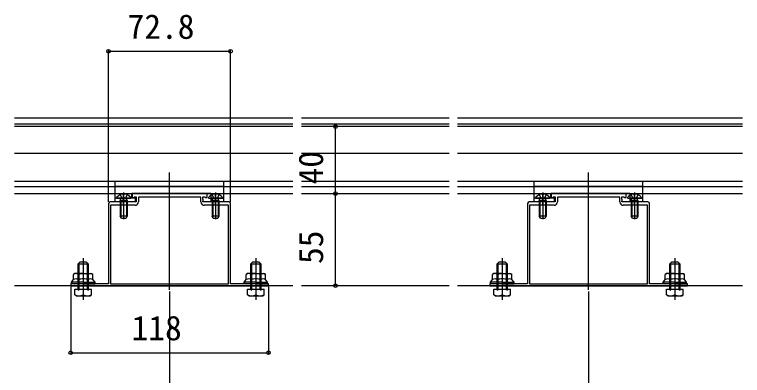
# Model space of a CAD drawing. Units: millimetres, scale not verified. Extents: x -875 to 875, y -1304 to 1297.
# Drawn here: x -350 to 84.3, y 81.7 to 297.2 of the extents above; entities that cross this region are included whole.
import ezdxf
from ezdxf.enums import TextEntityAlignment as Align

# ---------------------------------------------------------------- set-up
doc = ezdxf.new("R2010")
doc.units = ezdxf.units.MM
doc.header["$LTSCALE"] = 8
for name, color, linetype in [('0-2_YKK_11', 7, 'Continuous'), ('0-4_YKK_12', 2, 'Continuous'), ('0-5_YKK_13', 4, 'Continuous'), ('0-6_YKK_D', 6, 'Continuous')]:
    doc.layers.add(name, color=color, linetype=linetype)
doc.styles.add('ＭＳ ゴシック', font='')
doc.styles.get('ＭＳ ゴシック').set_extended_font_data('MS Gothic')

msp = doc.modelspace()

# ---------------------------------------------------------------- linework, layer by layer
at = {"layer": '0-2_YKK_11'}
for points in [[(-222.1, 185.312), (-237.6, 185.312), (-237.6, 185.787), (-237.487, 186.022), (-237.487, 186.802), (-237.6, 187.036), (-237.6, 188.312), (-236.4, 188.312), (-236.1, 188.012), (-235.1, 188.012), (-235.1, 190.312), (-256.829, 190.312), (-257.021, 190.169), (-257.979, 190.169), (-258.171, 190.312), (-279.9, 190.312), (-279.9, 188.012), (-278.9, 188.012), (-278.6, 188.312), (-277.4, 188.312), (-277.4, 187.036), (-277.512, 186.802), (-277.512, 186.022), (-277.4, 185.787), (-277.4, 185.312), (-292.9, 185.312)], [(-238.9, 185.312), (-238.9, 188.212), (-276.1, 188.212), (-276.1, 185.312)], [(27.9, 185.312), (12.4, 185.312), (12.4, 185.787), (12.513, 186.022), (12.513, 186.802), (12.4, 187.036), (12.4, 188.312), (13.6, 188.312), (13.9, 188.012), (14.9, 188.012), (14.9, 190.312), (-6.829, 190.312), (-7.021, 190.169), (-7.979, 190.169), (-8.171, 190.312), (-29.9, 190.312), (-29.9, 188.012), (-28.9, 188.012), (-28.6, 188.312), (-27.4, 188.312), (-27.4, 187.036), (-27.512, 186.802), (-27.512, 186.022), (-27.4, 185.787), (-27.4, 185.312), (-42.9, 185.312)], [(11.1, 185.312), (11.1, 188.212), (-26.1, 188.212), (-26.1, 185.312)], [(-316.5, 135.312), (-198.5, 135.312), (-198.5, 136.512), (-205.542, 136.512), (-205.725, 136.392), (-206.275, 136.392), (-206.458, 136.512), (-221.1, 136.512), (-221.1, 184.312)], [(-293.9, 184.312), (-293.9, 136.512), (-308.542, 136.512), (-308.725, 136.392), (-309.275, 136.392), (-309.458, 136.512), (-316.5, 136.512), (-316.5, 135.312)], [(-292.7, 136.512), (-222.3, 136.512), (-222.3, 183.312), (-236.9, 183.312)], [(-278.1, 183.312), (-292.7, 183.312), (-292.7, 136.512)], [(-66.5, 135.312), (51.5, 135.312), (51.5, 136.512), (44.458, 136.512), (44.275, 136.392), (43.725, 136.392), (43.542, 136.512), (28.9, 136.512), (28.9, 184.312)], [(-43.9, 184.312), (-43.9, 136.512), (-58.542, 136.512), (-58.725, 136.392), (-59.275, 136.392), (-59.458, 136.512), (-66.5, 136.512), (-66.5, 135.312)], [(-42.7, 136.512), (27.7, 136.512), (27.7, 183.312), (13.1, 183.312)], [(-28.1, 183.312), (-42.7, 183.312), (-42.7, 136.512)]]:
    msp.add_lwpolyline(points, dxfattribs=at)
for centre, radius, start, end in [((-292.9, 184.312), 1, 90.00001, 179.99999), ((-278.1, 185.312), 2, 270.00001, 359.99999), ((-236.9, 185.312), 2, 180.00001, 269.99999), ((-222.1, 184.312), 1, 0.00001, 89.99999), ((-42.9, 184.312), 1, 90.00001, 179.99999), ((-28.1, 185.312), 2, 270.00001, 359.99999), ((13.1, 185.312), 2, 180.00001, 269.99999), ((27.9, 184.312), 1, 0.00001, 89.99999)]:
    msp.add_arc(centre, radius, start, end, dxfattribs=at)
at = {"layer": '0-4_YKK_12'}
for p, q in [((-183.892, 235.312), (-350, 235.312)), ((-90.705, 235.312), (-178.892, 235.312)), ((84.295, 235.312), (-85.705, 235.312)), ((-183.892, 231.812), (-350, 231.812)), ((-183.892, 230.312), (-350, 230.312)), ((-90.705, 231.812), (-178.892, 231.812)), ((-90.705, 230.312), (-178.892, 230.312)), ((84.295, 231.812), (-85.705, 231.812)), ((84.295, 230.312), (-85.705, 230.312)), ((-183.892, 214.312), (-350, 214.312)), ((-90.705, 214.312), (-178.892, 214.312)), ((84.295, 214.312), (-85.705, 214.312)), ((-257.5, 132.812), (-257.5, 202.812)), ((-7.5, 132.812), (-7.5, 202.812)), ((-183.892, 197.512), (-350, 197.512)), ((-90.705, 197.512), (-178.892, 197.512)), ((84.295, 197.512), (-85.705, 197.512)), ((-183.892, 194.312), (-350, 194.312)), ((-90.705, 194.312), (-178.892, 194.312)), ((84.295, 194.312), (-85.705, 194.312)), ((-350, 190.312), (-183.892, 190.312)), ((-178.892, 190.312), (-90.705, 190.312)), ((-85.705, 190.312), (84.295, 190.312)), ((-183.892, 135.312), (-350, 135.312)), ((-90.705, 135.312), (-178.892, 135.312)), ((84.295, 135.312), (-85.705, 135.312))]:
    msp.add_line(p, q, dxfattribs=at)
at = {"layer": '0-5_YKK_13'}
for p, q in [((-225.1, 197.512), (-289.9, 197.512)), ((-289.9, 194.906), (-289.9, 197.512)), ((-225.1, 194.906), (-225.1, 197.512)), ((24.9, 197.512), (-39.9, 197.512)), ((-39.9, 194.906), (-39.9, 197.512)), ((24.9, 194.906), (24.9, 197.512)), ((-289.9, 194.829), (-289.9, 194.906)), ((-289.9, 194.812), (-289.9, 194.829)), ((-289.9, 194.812), (-225.1, 194.812)), ((-289.9, 187.812), (-289.9, 194.812)), ((-225.1, 194.829), (-225.1, 194.906)), ((-225.1, 194.812), (-225.1, 194.829)), ((-225.1, 187.812), (-225.1, 194.812)), ((-39.9, 194.829), (-39.9, 194.906)), ((-39.9, 194.812), (-39.9, 194.829)), ((-39.9, 194.812), (24.9, 194.812)), ((-39.9, 187.812), (-39.9, 194.812)), ((24.9, 194.829), (24.9, 194.906)), ((24.9, 194.812), (24.9, 194.829)), ((24.9, 187.812), (24.9, 194.812)), ((-289.9, 187.512), (-289.9, 187.812)), ((-277.9, 187.512), (-289.9, 187.512)), ((-289.9, 186.512), (-289.9, 187.512)), ((-288.876, 187.512), (-280.924, 187.512)), ((-286.975, 189.589), (-286.045, 187.724)), ((-286.9, 186.112), (-286.755, 186.924)), ((-286.521, 186.112), (-286.761, 187.127)), ((-286.045, 187.724), (-284.9, 187.115)), ((-284.9, 191.012), (-284.9, 175.049)), ((-284.9, 183.312), (-284.9, 189.512)), ((-283.755, 187.724), (-284.9, 187.115)), ((-282.825, 189.589), (-283.755, 187.724)), ((-283.279, 186.112), (-283.039, 187.127)), ((-282.9, 186.112), (-283.045, 186.924)), ((-280.1, 190.612), (-232.9, 190.612)), ((-280.1, 187.812), (-280.1, 190.612)), ((-280.1, 187.512), (-280.1, 187.812)), ((-277.9, 186.512), (-277.9, 187.512)), ((-234.076, 187.512), (-226.124, 187.512)), ((-232.9, 190.612), (-232.9, 187.812)), ((-232.9, 187.812), (-232.9, 187.512)), ((-232.175, 189.589), (-231.245, 187.724)), ((-232.1, 186.112), (-231.955, 186.924)), ((-231.721, 186.112), (-231.961, 187.127)), ((-231.245, 187.724), (-230.1, 187.115)), ((-230.1, 191.012), (-230.1, 175.049)), ((-230.1, 183.312), (-230.1, 189.512)), ((-228.955, 187.724), (-230.1, 187.115)), ((-228.025, 189.589), (-228.955, 187.724)), ((-228.479, 186.112), (-228.239, 187.127)), ((-228.1, 186.112), (-228.245, 186.924)), ((-225.1, 187.512), (-225.1, 187.812)), ((-39.9, 187.512), (-39.9, 187.812)), ((-27.9, 187.512), (-39.9, 187.512)), ((-39.9, 186.512), (-39.9, 187.512)), ((-38.876, 187.512), (-30.924, 187.512)), ((-36.975, 189.589), (-36.045, 187.724)), ((-36.9, 186.112), (-36.755, 186.924)), ((-36.521, 186.112), (-36.761, 187.127)), ((-36.045, 187.724), (-34.9, 187.115)), ((-34.9, 191.012), (-34.9, 175.049)), ((-34.9, 183.312), (-34.9, 189.512)), ((-33.755, 187.724), (-34.9, 187.115)), ((-32.825, 189.589), (-33.755, 187.724)), ((-33.279, 186.112), (-33.039, 187.127)), ((-32.9, 186.112), (-33.045, 186.924)), ((-30.1, 190.612), (17.1, 190.612)), ((-30.1, 187.812), (-30.1, 190.612)), ((-30.1, 187.512), (-30.1, 187.812)), ((-27.9, 186.512), (-27.9, 187.512)), ((15.924, 187.512), (23.876, 187.512)), ((17.1, 190.612), (17.1, 187.812)), ((17.1, 187.812), (17.1, 187.512)), ((17.825, 189.589), (18.755, 187.724)), ((17.9, 186.112), (18.045, 186.924)), ((18.279, 186.112), (18.039, 187.127)), ((18.755, 187.724), (19.9, 187.115)), ((19.9, 191.012), (19.9, 175.049)), ((19.9, 183.312), (19.9, 189.512)), ((21.045, 187.724), (19.9, 187.115)), ((21.975, 189.589), (21.045, 187.724)), ((21.521, 186.112), (21.761, 187.127)), ((21.9, 186.112), (21.755, 186.924)), ((24.9, 187.512), (24.9, 187.812)), ((-289.9, 186.312), (-289.9, 186.512)), ((-282.9, 186.112), (-286.9, 186.112)), ((-286.9, 186.112), (-286.9, 176.912)), ((-286.521, 186.112), (-286.521, 176.154)), ((-283.279, 186.112), (-283.279, 176.154)), ((-282.9, 186.112), (-282.9, 176.912)), ((-277.9, 186.312), (-277.9, 186.512)), ((-277.9, 185.312), (-277.9, 186.312)), ((-232.9, 186.512), (-232.9, 186.312)), ((-232.9, 186.312), (-232.9, 185.312)), ((-225.1, 185.312), (-232.9, 185.312)), ((-228.1, 186.112), (-232.1, 186.112)), ((-232.1, 186.112), (-232.1, 176.912)), ((-231.721, 186.112), (-231.721, 176.154)), ((-228.479, 186.112), (-228.479, 176.154)), ((-228.1, 186.112), (-228.1, 176.912)), ((-225.1, 186.312), (-225.1, 186.512)), ((-225.1, 185.312), (-225.1, 186.312)), ((-39.9, 186.312), (-39.9, 186.512)), ((-32.9, 186.112), (-36.9, 186.112)), ((-36.9, 186.112), (-36.9, 176.912)), ((-36.521, 186.112), (-36.521, 176.154)), ((-33.279, 186.112), (-33.279, 176.154)), ((-32.9, 186.112), (-32.9, 176.912)), ((-27.9, 186.312), (-27.9, 186.512)), ((-27.9, 185.312), (-27.9, 186.312)), ((17.1, 186.512), (17.1, 186.312)), ((17.1, 186.312), (17.1, 185.312)), ((24.9, 185.312), (17.1, 185.312)), ((21.9, 186.112), (17.9, 186.112)), ((17.9, 186.112), (17.9, 176.912)), ((18.279, 186.112), (18.279, 176.154)), ((21.521, 186.112), (21.521, 176.154)), ((21.9, 186.112), (21.9, 176.912)), ((24.9, 186.312), (24.9, 186.512)), ((24.9, 185.312), (24.9, 186.312)), ((-282.9, 176.912), (-286.9, 176.912)), ((-286.2, 175.512), (-286.9, 176.912)), ((-283.6, 175.512), (-286.2, 175.512)), ((-282.9, 176.912), (-283.6, 175.512)), ((-228.1, 176.912), (-232.1, 176.912)), ((-231.4, 175.512), (-232.1, 176.912)), ((-228.8, 175.512), (-231.4, 175.512)), ((-228.1, 176.912), (-228.8, 175.512)), ((-32.9, 176.912), (-36.9, 176.912)), ((-36.2, 175.512), (-36.9, 176.912)), ((-33.6, 175.512), (-36.2, 175.512)), ((-32.9, 176.912), (-33.6, 175.512)), ((21.9, 176.912), (17.9, 176.912)), ((18.6, 175.512), (17.9, 176.912)), ((21.2, 175.512), (18.6, 175.512)), ((21.9, 176.912), (21.2, 175.512)), ((-312, 148.312), (-311, 149.312)), ((-312, 148.312), (-306, 148.312)), ((-312, 133.312), (-312, 148.312)), ((-311.46, 133.312), (-311.46, 148.852)), ((-307, 149.312), (-311, 149.312)), ((-309, 151.812), (-309, 126.812)), ((-306, 148.312), (-307, 149.312)), ((-306.54, 133.312), (-306.54, 148.852)), ((-306, 148.312), (-306, 133.312)), ((-209, 148.312), (-208, 149.312)), ((-209, 148.312), (-203, 148.312)), ((-209, 133.312), (-209, 148.312)), ((-208.46, 133.312), (-208.46, 148.852)), ((-204, 149.312), (-208, 149.312)), ((-206, 151.812), (-206, 126.812)), ((-203, 148.312), (-204, 149.312)), ((-203.54, 133.312), (-203.54, 148.852)), ((-203, 148.312), (-203, 133.312)), ((-62, 148.312), (-61, 149.312)), ((-62, 148.312), (-56, 148.312)), ((-62, 133.312), (-62, 148.312)), ((-61.46, 133.312), (-61.46, 148.852)), ((-57, 149.312), (-61, 149.312)), ((-59, 151.812), (-59, 126.812)), ((-56, 148.312), (-57, 149.312)), ((-56.54, 133.312), (-56.54, 148.852)), ((-56, 148.312), (-56, 133.312)), ((41, 148.312), (42, 149.312)), ((41, 148.312), (47, 148.312)), ((41, 133.312), (41, 148.312)), ((41.54, 133.312), (41.54, 148.852)), ((46, 149.312), (42, 149.312)), ((44, 151.812), (44, 126.812)), ((47, 148.312), (46, 149.312)), ((46.46, 133.312), (46.46, 148.852)), ((47, 148.312), (47, 133.312)), ((-314, 142.512), (-314.774, 142.065)), ((-314.774, 138.912), (-314.774, 142.065)), ((-309, 142.512), (-314, 142.512)), ((-311.887, 138.912), (-311.887, 142.065)), ((-309, 142.512), (-304, 142.512)), ((-306.113, 138.912), (-306.113, 142.065)), ((-304, 142.512), (-303.226, 142.065)), ((-303.226, 138.912), (-303.226, 142.065)), ((-211, 142.512), (-211.774, 142.065)), ((-211.774, 138.912), (-211.774, 142.065)), ((-206, 142.512), (-211, 142.512)), ((-208.887, 138.912), (-208.887, 142.065)), ((-206, 142.512), (-201, 142.512)), ((-203.113, 138.912), (-203.113, 142.065)), ((-201, 142.512), (-200.226, 142.065)), ((-200.226, 138.912), (-200.226, 142.065)), ((-64, 142.512), (-64.774, 142.065)), ((-64.774, 138.912), (-64.774, 142.065)), ((-59, 142.512), (-64, 142.512)), ((-61.887, 138.912), (-61.887, 142.065)), ((-59, 142.512), (-54, 142.512)), ((-56.113, 138.912), (-56.113, 142.065)), ((-54, 142.512), (-53.226, 142.065)), ((-53.226, 138.912), (-53.226, 142.065)), ((39, 142.512), (38.226, 142.065)), ((38.226, 138.912), (38.226, 142.065)), ((44, 142.512), (39, 142.512)), ((41.113, 138.912), (41.113, 142.065)), ((44, 142.512), (49, 142.512)), ((46.887, 138.912), (46.887, 142.065)), ((49, 142.512), (49.774, 142.065)), ((49.774, 138.912), (49.774, 142.065)), ((-316, 136.512), (-316, 137.312)), ((-309, 136.512), (-316, 136.512)), ((-309, 136.512), (-302, 136.512)), ((-302, 136.512), (-302, 137.312)), ((-213, 136.512), (-213, 137.312)), ((-206, 136.512), (-213, 136.512)), ((-206, 136.512), (-199, 136.512)), ((-199, 136.512), (-199, 137.312)), ((-66, 136.512), (-66, 137.312)), ((-59, 136.512), (-66, 136.512)), ((-59, 136.512), (-52, 136.512)), ((-52, 136.512), (-52, 137.312)), ((37, 136.512), (37, 137.312)), ((44, 136.512), (37, 136.512)), ((44, 136.512), (51, 136.512)), ((51, 136.512), (51, 137.312)), ((-314, 133.312), (-304, 133.312)), ((-314, 129.762), (-314, 133.312)), ((-312, 133.312), (-306, 133.312)), ((-311.46, 133.312), (-312, 132.377)), ((-309, 133.312), (-309, 129.758)), ((-306.54, 133.312), (-306, 132.377)), ((-304, 129.762), (-304, 133.312)), ((-211, 133.312), (-201, 133.312)), ((-211, 129.762), (-211, 133.312)), ((-209, 133.312), (-203, 133.312)), ((-208.46, 133.312), (-209, 132.377)), ((-206, 133.312), (-206, 129.758)), ((-203.54, 133.312), (-203, 132.377)), ((-201, 129.762), (-201, 133.312)), ((-64, 133.312), (-54, 133.312)), ((-64, 129.762), (-64, 133.312)), ((-62, 133.312), (-56, 133.312)), ((-61.46, 133.312), (-62, 132.377)), ((-59, 133.312), (-59, 129.758)), ((-56.54, 133.312), (-56, 132.377)), ((-54, 129.762), (-54, 133.312)), ((39, 133.312), (49, 133.312)), ((39, 129.762), (39, 133.312)), ((41, 133.312), (47, 133.312)), ((41.54, 133.312), (41, 132.377)), ((44, 133.312), (44, 129.758)), ((46.46, 133.312), (47, 132.377)), ((49, 129.762), (49, 133.312)), ((-313.226, 129.315), (-314, 129.762)), ((-313.221, 129.312), (-304.779, 129.312)), ((-304.774, 129.315), (-304, 129.762)), ((-210.226, 129.315), (-211, 129.762)), ((-210.221, 129.312), (-201.779, 129.312)), ((-201.774, 129.315), (-201, 129.762)), ((-63.226, 129.315), (-64, 129.762)), ((-63.221, 129.312), (-54.779, 129.312)), ((-54.774, 129.315), (-54, 129.762)), ((39.774, 129.315), (39, 129.762)), ((39.779, 129.312), (48.221, 129.312)), ((48.226, 129.315), (49, 129.762))]:
    msp.add_line(p, q, dxfattribs=at)
for points in [[(-225.1, 186.512), (-225.1, 187.512), (-232.9, 187.512), (-232.9, 186.512)], [(24.9, 186.512), (24.9, 187.512), (17.1, 187.512), (17.1, 186.512)], [(-277.9, 185.312), (-289.9, 185.312), (-289.9, 186.312)], [(-27.9, 185.312), (-39.9, 185.312), (-39.9, 186.312)], [(-309, 137.312), (-316, 137.312), (-314.774, 138.912)], [(-309, 137.312), (-302, 137.312), (-303.226, 138.912)], [(-206, 137.312), (-213, 137.312), (-211.774, 138.912)], [(-206, 137.312), (-199, 137.312), (-200.226, 138.912)], [(-59, 137.312), (-66, 137.312), (-64.774, 138.912)], [(-59, 137.312), (-52, 137.312), (-53.226, 138.912)], [(44, 137.312), (37, 137.312), (38.226, 138.912)], [(44, 137.312), (51, 137.312), (49.774, 138.912)]]:
    msp.add_lwpolyline(points, dxfattribs=at)
for centre, radius, start, end in [((-288.876, 187.786), 0.274, 142.28591, 270), ((-284.9, 184.712), 5.3, 37.71409, 142.28591), ((-287.248, 187.012), 0.5, 349.90904, 90), ((-282.552, 187.012), 0.5, 90, 190.09096), ((-280.924, 187.786), 0.274, 270, 37.71409), ((-234.076, 187.786), 0.274, 142.28591, 270), ((-230.1, 184.712), 5.3, 37.71409, 142.28591), ((-232.448, 187.012), 0.5, 349.90904, 90), ((-227.752, 187.012), 0.5, 90, 190.09096), ((-226.124, 187.786), 0.274, 270, 37.71409), ((-38.876, 187.786), 0.274, 142.28591, 270), ((-34.9, 184.712), 5.3, 37.71409, 142.28591), ((-37.248, 187.012), 0.5, 349.90904, 90), ((-32.552, 187.012), 0.5, 90, 190.09096), ((-30.924, 187.786), 0.274, 270, 37.71409), ((15.924, 187.786), 0.274, 142.28591, 270), ((19.9, 184.712), 5.3, 37.71409, 142.28591), ((17.552, 187.012), 0.5, 349.90904, 90), ((22.248, 187.012), 0.5, 90, 190.09096), ((23.876, 187.786), 0.274, 270, 37.71409), ((-313.33, 139.956), 2.556, 55.61575, 124.38425), ((-313.33, 136.803), 2.556, 55.61575, 124.38425), ((-309, 132.958), 9.553, 90, 107.58795), ((-309, 129.805), 9.553, 90, 107.58795), ((-309, 132.958), 9.553, 72.41205, 90), ((-309, 129.805), 9.553, 72.41205, 90), ((-304.67, 139.956), 2.556, 55.61575, 124.38425), ((-304.67, 136.803), 2.556, 55.61575, 124.38425), ((-210.33, 139.956), 2.556, 55.61575, 124.38425), ((-210.33, 136.803), 2.556, 55.61575, 124.38425), ((-206, 132.958), 9.553, 90, 107.58795), ((-206, 129.805), 9.553, 90, 107.58795), ((-206, 132.958), 9.553, 72.41205, 90), ((-206, 129.805), 9.553, 72.41205, 90), ((-201.67, 139.956), 2.556, 55.61575, 124.38425), ((-201.67, 136.803), 2.556, 55.61575, 124.38425), ((-63.33, 139.956), 2.556, 55.61575, 124.38425), ((-63.33, 136.803), 2.556, 55.61575, 124.38425), ((-59, 132.958), 9.553, 90, 107.58795), ((-59, 129.805), 9.553, 90, 107.58795), ((-59, 132.958), 9.553, 72.41205, 90), ((-59, 129.805), 9.553, 72.41205, 90), ((-54.67, 139.956), 2.556, 55.61575, 124.38425), ((-54.67, 136.803), 2.556, 55.61575, 124.38425), ((39.67, 139.956), 2.556, 55.61575, 124.38425), ((39.67, 136.803), 2.556, 55.61575, 124.38425), ((44, 132.958), 9.553, 90, 107.58795), ((44, 129.805), 9.553, 90, 107.58795), ((44, 132.958), 9.553, 72.41205, 90), ((44, 129.805), 9.553, 72.41205, 90), ((48.33, 139.956), 2.556, 55.61575, 124.38425), ((48.33, 136.803), 2.556, 55.61575, 124.38425), ((-311.5, 136.481), 7.169, 249.59205, 290.40795), ((-306.5, 136.481), 7.169, 249.59205, 290.40795), ((-208.5, 136.481), 7.169, 249.59205, 290.40795), ((-203.5, 136.481), 7.169, 249.59205, 290.40795), ((-61.5, 136.481), 7.169, 249.59205, 290.40795), ((-56.5, 136.481), 7.169, 249.59205, 290.40795), ((41.5, 136.481), 7.169, 249.59205, 290.40795), ((46.5, 136.481), 7.169, 249.59205, 290.40795)]:
    msp.add_arc(centre, radius, start, end, dxfattribs=at)
for centre, start_param, end_param in [((-314.5, 137.312), 6.2831853, 7.8539816), ((-303.5, 137.312), 1.5707963, 3.1415927), ((-211.5, 137.312), 6.2831853, 7.8539816), ((-200.5, 137.312), 1.5707963, 3.1415927), ((-64.5, 137.312), 6.2831853, 7.8539816), ((-53.5, 137.312), 1.5707963, 3.1415927), ((38.5, 137.312), 6.2831853, 7.8539816), ((49.5, 137.312), 1.5707963, 3.1415927)]:
    msp.add_ellipse(centre, major_axis=(-1.5, 0), ratio=0.533333, start_param=start_param, end_param=end_param, dxfattribs=at)
at = {"layer": '0-6_YKK_D'}
for p, q in [((-293.9, 185.312), (-293.9, 276.312)), ((-293.9, 275.312), (-221.1, 275.312)), ((-221.1, 185.312), (-221.1, 276.312)), ((-158.5, 190.312), (-158.5, 230.312)), ((-158.5, 135.312), (-158.5, 190.312)), ((-316.5, 134.612), (-316.5, 94.312)), ((-257.5, 131.812), (-257.5, -83.188)), ((-257.5, 131.812), (-257.5, -83.188)), ((-198.5, 134.612), (-198.5, 94.312)), ((-7.5, 131.812), (-7.5, -83.188)), ((-316.5, 95.312), (-198.5, 95.312))]:
    msp.add_line(p, q, dxfattribs=at)
for centre in [(-293.9, 275.312), (-221.1, 275.312), (-158.5, 230.312), (-158.5, 190.312), (-158.5, 190.312), (-158.5, 135.312), (-316.5, 95.312), (-198.5, 95.312)]:
    msp.add_circle(centre, 1.075, dxfattribs=at)

# ---------------------------------------------------------------- texts
at = {"layer": '0-6_YKK_D', "style": 'ＭＳ ゴシック'}
for s, p in [('72.8', (-282.557, 278.312)), ('118', (-280.17, 98.312))]:
    msp.add_text(s, height=14.66, dxfattribs=at).set_placement(p, align=Align.BOTTOM_LEFT)
for s, p in [('40', (-161.5, 195.766)), ('55', (-161.5, 148.266))]:
    msp.add_text(s, height=14.66, rotation=90, dxfattribs=at).set_placement(p, align=Align.BOTTOM_LEFT)

doc.saveas('drawing.dxf')
